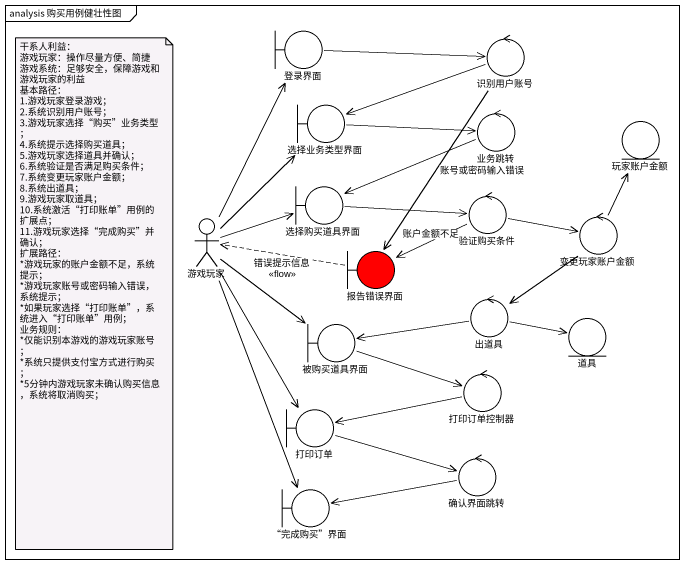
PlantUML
@startuml
mainframe analysis 购买用例健壮性图
boundary 登录界面
control 识别用户账号
boundary 选择业务类型界面
control 业务跳转
entity 玩家账户金额
boundary 选择购买道具界面
actor 游戏玩家
control 验证购买条件
control 变更玩家账户金额
boundary 报告错误界面 #FF0000
control 出道具
boundary 被购买道具界面
entity 道具
control 打印订单控制器
boundary 打印订单
control 确认界面跳转
boundary "“完成购买”界面" as 完成购买_界面
登录界面 -right-> 识别用户账号
识别用户账号 -left-> 选择业务类型界面
识别用户账号 --> 报告错误界面 : 账号或密码输入错误
选择业务类型界面 -right-> 业务跳转
业务跳转 -left-> 选择购买道具界面
选择购买道具界面 -right-> 验证购买条件
游戏玩家 -up-> 登录界面
游戏玩家 -up-> 选择业务类型界面
游戏玩家 -right-> 选择购买道具界面
游戏玩家 --> 被购买道具界面
游戏玩家 --> 打印订单
游戏玩家 --> 完成购买_界面
验证购买条件 -right-> 变更玩家账户金额
验证购买条件 -left-> 报告错误界面 : 账户金额不足
变更玩家账户金额 -up-> 玩家账户金额
变更玩家账户金额 --> 出道具
报告错误界面 .left.> 游戏玩家 : 错误提示信息\n<<flow>>
出道具 -left-> 被购买道具界面
出道具 -right-> 道具
被购买道具界面 -right-> 打印订单控制器
打印订单控制器 -left-> 打印订单
打印订单 -right-> 确认界面跳转
确认界面跳转 -left-> 完成购买_界面
note as N1
  干系人利益：
  游戏玩家：操作尽量方便、简捷
  游戏系统：足够安全，保障游戏和游戏玩家的利益
  基本路径：
  1.游戏玩家登录游戏；
  2.系统识别用户账号；
  3.游戏玩家选择“购买”业务类型；
  4.系统提示选择购买道具；
  5.游戏玩家选择道具并确认；
  6.系统验证是否满足购买条件；
  7.系统变更玩家账户金额；
  8.系统出道具；
  9.游戏玩家取道具；
  10.系统激活“打印账单”用例的扩展点；
  11.游戏玩家选择“完成购买”并确认；
  扩展路径：
  *游戏玩家的账户金额不足，系统提示；
  *游戏玩家账号或密码输入错误，系统提示；
  *如果玩家选择“打印账单”，系统进入“打印账单”用例；
  业务规则：
  *仅能识别本游戏的游戏玩家账号；
  *系统只提供支付宝方式进行购买；
  *5分钟内游戏玩家未确认购买信息，系统将取消购买；
end note
@enduml
